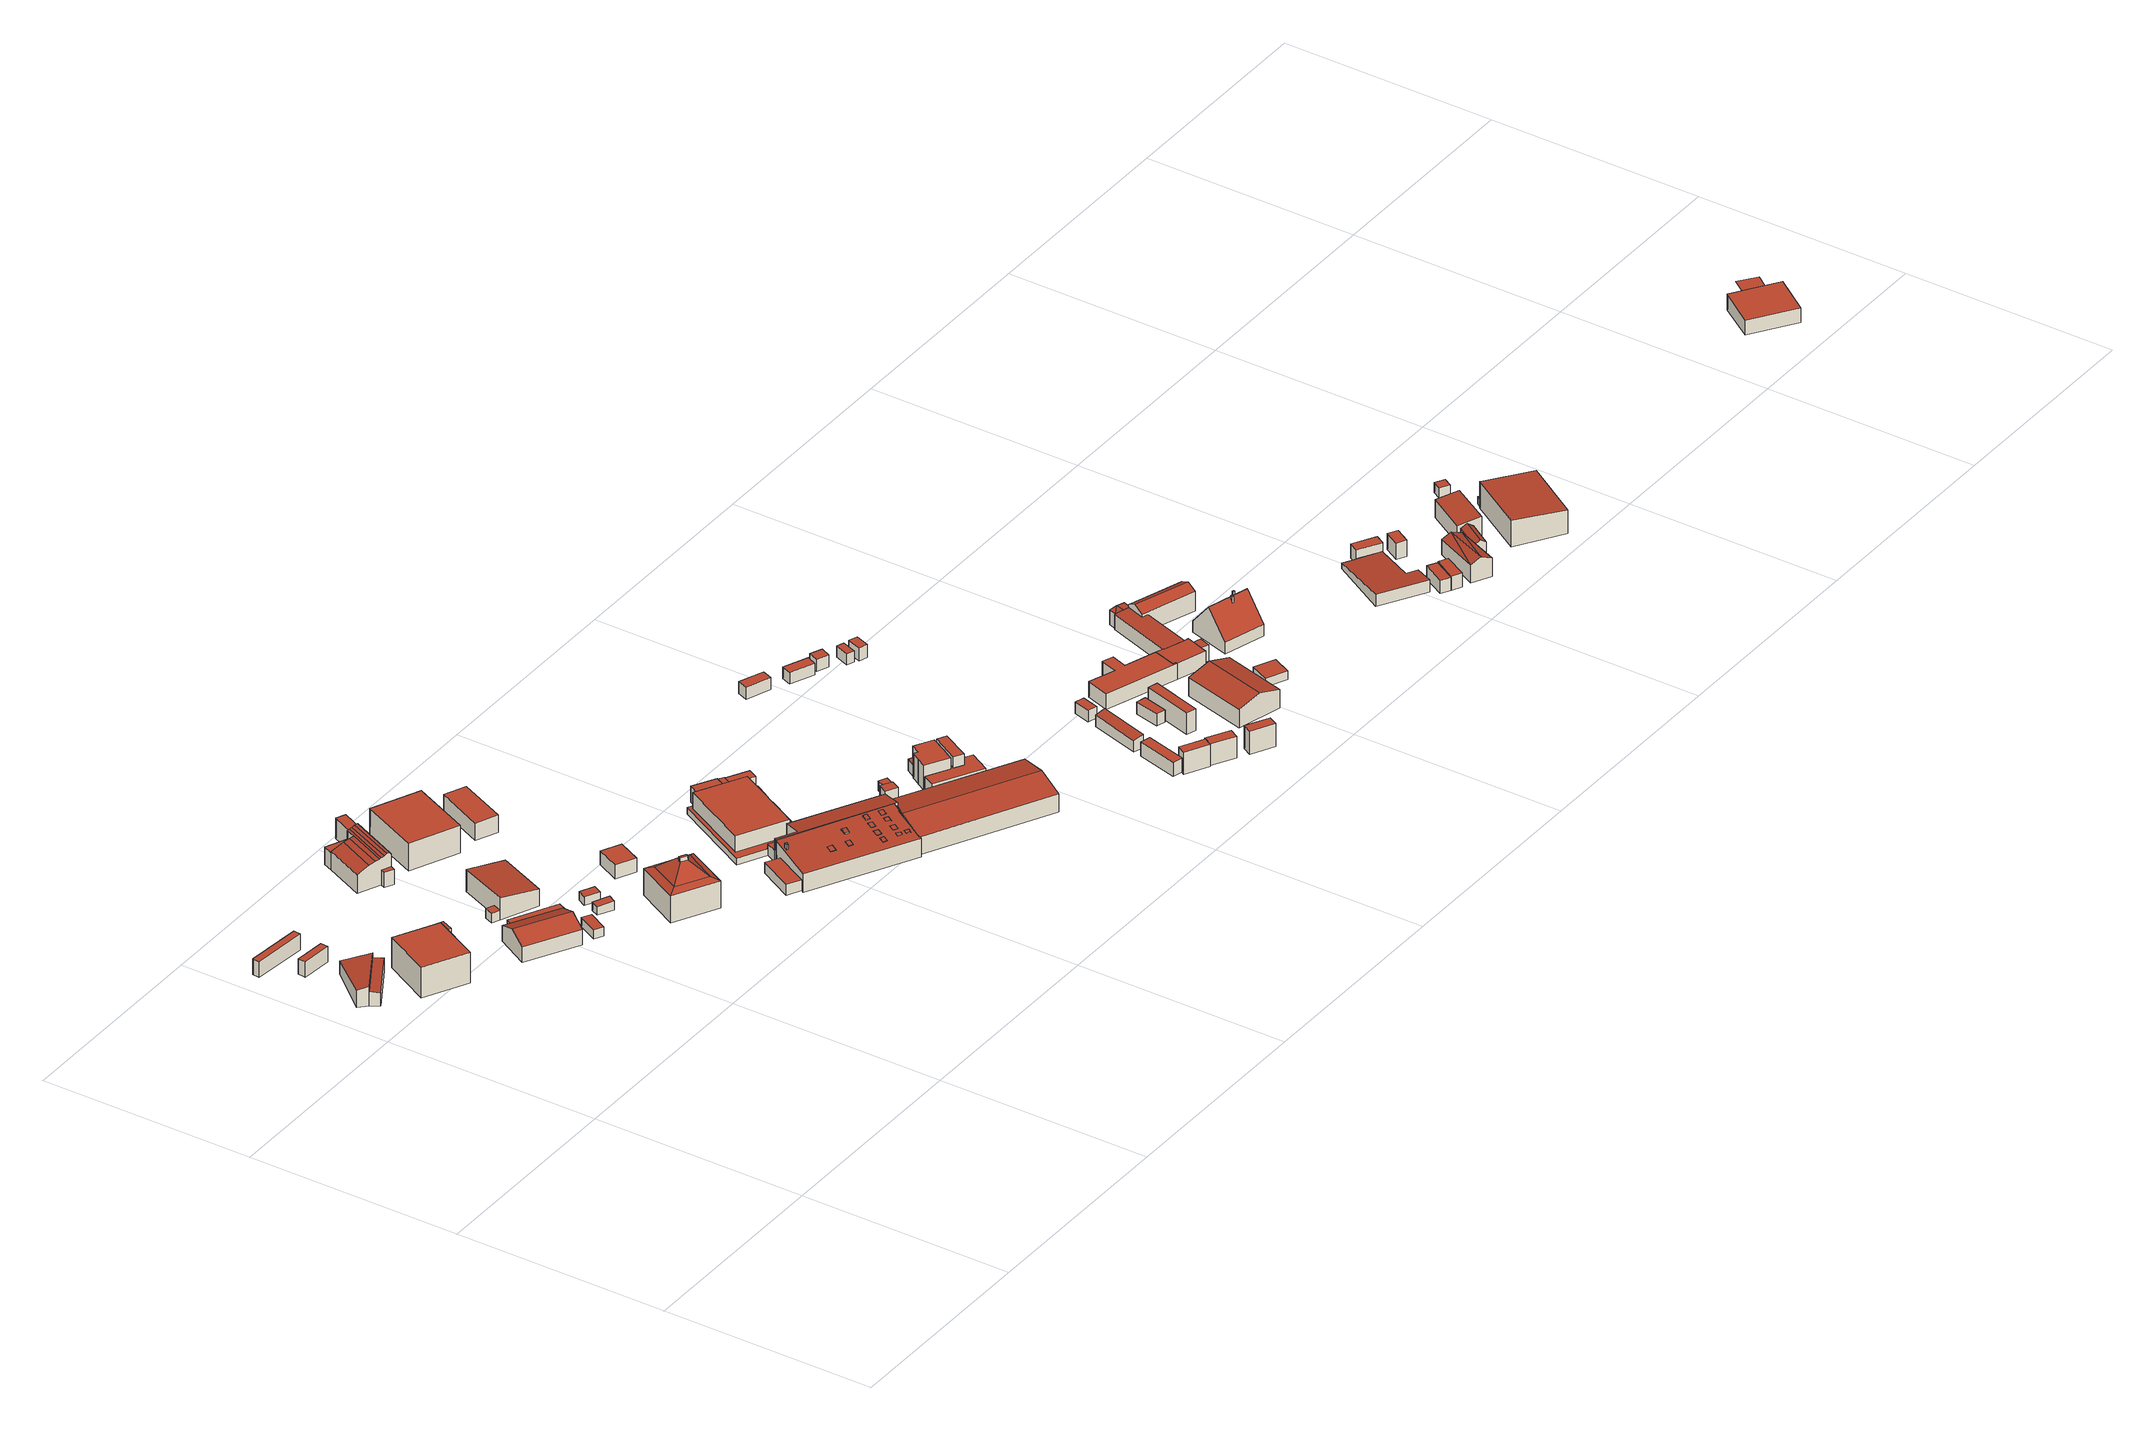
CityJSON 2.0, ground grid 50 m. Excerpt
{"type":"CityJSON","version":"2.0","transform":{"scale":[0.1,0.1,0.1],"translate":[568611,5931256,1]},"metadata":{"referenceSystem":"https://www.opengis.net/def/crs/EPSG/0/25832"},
"CityObjects":{
"building1":{"type":"Building","attributes":{"Grundfläche 2D":"85.051388","Grundhöhe NN":"5.787"},"geometry":[{"type":"Solid","lod":"3","boundaries":[[[[0,1,2,3]],[[4,5,6,7]],[[3,2,8,9]],[[0,3,9,10]],[[1,0,10,11]],[[6,1,11,12,7]],[[4,7,12,13]],[[5,2,1,6]],[[4,13,8,2,5]],[[13,12,11,10,9,8]]]],"semantics":{"surfaces":[{"type":"RoofSurface"},{"type":"WallSurface"},{"type":"GroundSurface"}],"values":[[0,0,1,1,1,1,1,1,1,2]]}}]},
"building2":{"type":"Building","attributes":{"Grundfläche 2D":"22.489189","Grundhöhe NN":"5.803"},"geometry":[{"type":"Solid","lod":"3","boundaries":[[[[14,15,16,17,18]],[[16,15,19,20]],[[21,18,17,16,20,22]],[[14,18,21,23]],[[15,14,23,19]],[[22,20,19,23,21]]]],"semantics":{"surfaces":[{"type":"RoofSurface"},{"type":"WallSurface"},{"type":"GroundSurface"}],"values":[[0,1,1,1,1,2]]}}]},
"building3":{"type":"Building","attributes":{"Grundfläche 2D":"12.579604","Grundhöhe NN":"5.936"},"geometry":[{"type":"Solid","lod":"3","boundaries":[[[[24,25,26,27,28]],[[29,26,25,24,30,31]],[[27,26,29,32]],[[28,27,32,33]],[[24,28,33,30]],[[29,31,30,33,32]]]],"semantics":{"surfaces":[{"type":"RoofSurface"},{"type":"WallSurface"},{"type":"GroundSurface"}],"values":[[0,1,1,1,1,2]]}}]},
"building4":{"type":"Building","attributes":{"Grundfläche 2D":"138.954330","Grundhöhe NN":"5.489"},"geometry":[{"type":"Solid","lod":"3","boundaries":[[[[34,35,36,37]],[[38,39,37,36]],[[39,40,34,37]],[[40,41,35,34]],[[41,38,36,35]],[[41,40,39,38]]]],"semantics":{"surfaces":[{"type":"RoofSurface"},{"type":"WallSurface"},{"type":"GroundSurface"}],"values":[[0,1,1,1,1,2]]}}]},
"building5":{"type":"Building","attributes":{"Grundfläche 2D":"6.902128","Grundhöhe NN":"5.743"},"geometry":[{"type":"Solid","lod":"3","boundaries":[[[[42,43,44,45]],[[46,47,45,44]],[[47,48,42,45]],[[48,49,43,42]],[[49,46,44,43]],[[49,48,47,46]]]],"semantics":{"surfaces":[{"type":"RoofSurface"},{"type":"WallSurface"},{"type":"GroundSurface"}],"values":[[0,1,1,1,1,2]]}}]},
"building6":{"type":"Building","attributes":{"Grundfläche 2D":"118.151505","Grundhöhe NN":"5.796"},"geometry":[{"type":"Solid","lod":"3","boundaries":[[[[50,51,52,53]],[[54,51,50,55]],[[53,52,56,57]],[[55,50,53,57,58]],[[54,55,58,59]],[[56,52,51,54,59]],[[58,57,56,59]]]],"semantics":{"surfaces":[{"type":"RoofSurface"},{"type":"WallSurface"},{"type":"GroundSurface"}],"values":[[0,0,1,1,1,1,2]]}}]},
"building7":{"type":"Building","attributes":{"Grundfläche 2D":"4.498743","Grundhöhe NN":"5.879"},"geometry":[{"type":"Solid","lod":"3","boundaries":[[[[60,61,62,63]],[[64,65,63,62]],[[65,66,60,63]],[[66,67,61,60]],[[67,64,62,61]],[[67,66,65,64]]]],"semantics":{"surfaces":[{"type":"RoofSurface"},{"type":"WallSurface"},{"type":"GroundSurface"}],"values":[[0,1,1,1,1,2]]}}]},
"building8":{"type":"Building","attributes":{"Grundfläche 2D":"28.843836","Grundhöhe NN":"5.900"},"geometry":[{"type":"Solid","lod":"3","boundaries":[[[[68,69,70,71]],[[72,73,71,70]],[[73,74,68,71]],[[74,75,69,68]],[[75,72,70,69]],[[75,74,73,72]]]],"semantics":{"surfaces":[{"type":"RoofSurface"},{"type":"WallSurface"},{"type":"GroundSurface"}],"values":[[0,1,1,1,1,2]]}}]},
"building9":{"type":"Building","attributes":{"Grundfläche 2D":"11.861487","Grundhöhe NN":"5.806"},"geometry":[{"type":"Solid","lod":"3","boundaries":[[[[76,77,78,79]],[[80,81,79,78]],[[81,82,76,79]],[[82,83,77,76]],[[83,80,78,77]],[[83,82,81,80]]]],"semantics":{"surfaces":[{"type":"RoofSurface"},{"type":"WallSurface"},{"type":"GroundSurface"}],"values":[[0,1,1,1,1,2]]}}]},
"building10":{"type":"Building","attributes":{"Grundfläche 2D":"115.754559","Grundhöhe NN":"5.947"},"geometry":[{"type":"Solid","lod":"3","boundaries":[[[[84,85,86,87,88]],[[85,84,89,90]],[[86,85,90,91]],[[87,86,91,92]],[[84,88,87,92,64,89]],[[92,91,90,89,64]]]],"semantics":{"surfaces":[{"type":"RoofSurface"},{"type":"WallSurface"},{"type":"GroundSurface"}],"values":[[0,1,1,1,1,2]]}}]},
"building11":{"type":"Building","attributes":{"Grundfläche 2D":"102.311796","Grundhöhe NN":"5.659"},"geometry":[{"type":"Solid","lod":"3","boundaries":[[[[93,94,95,96,97]],[[98,93,97,99]],[[100,98,99,101]],[[102,100,101,103]],[[104,105,106,107]],[[108,102,103,109,106,105]],[[110,104,107,111]],[[112,113,110,111,114,115]],[[116,117,118,119]],[[120,121,122,123,124]],[[103,101,99,97,96,125,126,118,109]],[[109,118,117,106]],[[114,111,107,106,117,116,115]],[[115,116,127,128,112]],[[122,94,93,98,100,102,108,105,104,110,113,112,128,129,124,123]],[[96,95,94,122,130,131,125]],[[119,118,126,132]],[[116,119,132,127]],[[120,124,129,133]],[[121,120,133,134]],[[122,121,134,130]],[[131,130,134,133,129,128,127,132,126,125]]]],"semantics":{"surfaces":[{"type":"RoofSurface"},{"type":"WallSurface"},{"type":"GroundSurface"}],"values":[[0,0,0,0,0,0,0,0,0,0,1,1,1,1,1,1,1,1,1,1,1,2]]}}]},
"building12":{"type":"Building","attributes":{"Grundfläche 2D":"8.253123","Grundhöhe NN":"5.861"},"geometry":[{"type":"Solid","lod":"3","boundaries":[[[[135,136,137,138]],[[139,140,138,137]],[[140,141,135,138]],[[141,142,136,135]],[[142,139,137,136]],[[142,141,140,139]]]],"semantics":{"surfaces":[{"type":"RoofSurface"},{"type":"WallSurface"},{"type":"GroundSurface"}],"values":[[0,1,1,1,1,2]]}}]},
"building13":{"type":"Building","attributes":{"Grundfläche 2D":"7.988581","Grundhöhe NN":"5.930"},"geometry":[{"type":"Solid","lod":"3","boundaries":[[[[143,144,145,146]],[[147,148,146,145]],[[148,149,143,146]],[[149,150,144,143]],[[150,147,145,144]],[[150,149,148,147]]]],"semantics":{"surfaces":[{"type":"RoofSurface"},{"type":"WallSurface"},{"type":"GroundSurface"}],"values":[[0,1,1,1,1,2]]}}]},
"building14":{"type":"Building","attributes":{"Grundfläche 2D":"130.169985","Grundhöhe NN":"5.053"},"children":["building14-1"],"geometry":[{"type":"Solid","lod":"3","boundaries":[[[[151,152,153,154]],[[155,151,154,156]],[[152,157,158,153]],[[157,155,156,158]],[[159,160,161,162,163,164]],[[160,159,165,154,153,166]],[[165,159,164,163,156,154]],[[160,166,153,158,162,161]],[[163,162,158,156]],[[167,168,152,151]],[[168,169,157,152]],[[169,170,155,157]],[[170,167,151,155]],[[170,169,168,167]]]],"semantics":{"surfaces":[{"type":"RoofSurface"},{"type":"WallSurface"},{"type":"GroundSurface"}],"values":[[0,0,0,0,0,0,0,0,0,1,1,1,1,2]]}}]},
"building14-1":{"type":"BuildingInstallation","parents":["building14"],"geometry":[{"type":"MultiSurface","lod":"3","boundaries":[[[171,172,173,174,175,176]],[[166,173,172,177,165]],[[178,174,166]],[[174,173,166]],[[175,174,178,179]],[[179,161,164,180,171,176,175]],[[172,171,180,177]]],"semantics":{"surfaces":[{"type":"RoofSurface"},{"type":"WallSurface"}],"values":[0,1,1,1,1,1,1]}}]},
"building15":{"type":"Building","attributes":{"Grundfläche 2D":"14.399467","Grundhöhe NN":"4.068"},"geometry":[{"type":"Solid","lod":"3","boundaries":[[[[181,182,183,184]],[[185,186,184,183]],[[186,187,181,184]],[[187,188,182,181]],[[188,185,183,182]],[[188,187,186,185]]]],"semantics":{"surfaces":[{"type":"RoofSurface"},{"type":"WallSurface"},{"type":"GroundSurface"}],"values":[[0,1,1,1,1,2]]}}]},
"building16":{"type":"Building","attributes":{"Grundfläche 2D":"198.275894","Grundhöhe NN":"5.654"},"geometry":[{"type":"Solid","lod":"3","boundaries":[[[[189,190,191,192]],[[193,194,195,196]],[[189,192,197,198]],[[190,189,198,199]],[[191,190,199,200]],[[193,196,201,202]],[[194,193,202,203]],[[191,200,204,195,194,203,197,192]],[[196,195,204,201]],[[202,201,204,200,199,198,197,203]]]],"semantics":{"surfaces":[{"type":"RoofSurface"},{"type":"WallSurface"},{"type":"GroundSurface"}],"values":[[0,0,1,1,1,1,1,1,1,2]]}}]},
"building17":{"type":"Building","attributes":{"Grundfläche 2D":"29.131054","Grundhöhe NN":"5.938"},"geometry":[{"type":"Solid","lod":"3","boundaries":[[[[205,206,207,208]],[[209,210,208,207]],[[210,211,205,208]],[[211,212,206,205]],[[212,209,207,206]],[[212,211,210,209]]]],"semantics":{"surfaces":[{"type":"RoofSurface"},{"type":"WallSurface"},{"type":"GroundSurface"}],"values":[[0,1,1,1,1,2]]}}]},
"building18":{"type":"Building","attributes":{"Grundfläche 2D":"66.874770","Grundhöhe NN":"5.875"},"geometry":[{"type":"Solid","lod":"3","boundaries":[[[[213,214,215,216]],[[217,218,216,215]],[[218,219,213,216]],[[219,220,214,213]],[[220,217,215,214]],[[220,219,218,217]]]],"semantics":{"surfaces":[{"type":"RoofSurface"},{"type":"WallSurface"},{"type":"GroundSurface"}],"values":[[0,1,1,1,1,2]]}}]},
"building19":{"type":"Building","attributes":{"Grundfläche 2D":"337.568790","Grundhöhe NN":"5.128"},"children":["building19-1","building19-2","building19-3","building19-4","building19-5","building19-6","building19-7","building19-8","building19-9","building19-10","building19-11","building19-12","building19-13"],"geometry":[{"type":"Solid","lod":"3","boundaries":[[[[221,222,223,224,225,226,227,228]],[[229,230,231,232]],[[223,222,233,234]],[[224,223,234,235]],[[225,224,235,236]],[[229,237,238,226,225,236,239,230]],[[227,226,238,240]],[[228,227,240,241]],[[221,228,241,242]],[[222,221,242,233]],[[231,230,239,243]],[[232,231,243,244]],[[229,232,244,237]],[[233,242,241,240,238,237,244,243,239,236,235,234]]]],"semantics":{"surfaces":[{"type":"RoofSurface"},{"type":"WallSurface"},{"type":"GroundSurface"}],"values":[[0,0,1,1,1,1,1,1,1,1,1,1,1,2]]}}]},
"building19-1":{"type":"BuildingInstallation","parents":["building19"],"geometry":[{"type":"MultiSurface","lod":"3","boundaries":[[[245,246,247,248]],[[249,250,248,247]],[[248,250,245]],[[247,246,249]]],"semantics":{"surfaces":[{"type":"RoofSurface"},{"type":"WallSurface"}],"values":[0,1,1,1]}}]},
"building19-2":{"type":"BuildingInstallation","parents":["building19"],"geometry":[{"type":"MultiSurface","lod":"3","boundaries":[[[251,252,253,254]],[[254,253,255,256]],[[251,254,256,257]],[[252,251,257,258]],[[253,252,258,255]]],"semantics":{"surfaces":[{"type":"RoofSurface"},{"type":"WallSurface"}],"values":[0,1,1,1,1]}}]},
"building19-3":{"type":"BuildingInstallation","parents":["building19"],"geometry":[{"type":"MultiSurface","lod":"3","boundaries":[[[259,260,261,262]],[[262,261,263,264]],[[259,262,264,265]],[[260,259,265,266]],[[261,260,266,263]]],"semantics":{"surfaces":[{"type":"RoofSurface"},{"type":"WallSurface"}],"values":[0,1,1,1,1]}}]},
"building19-4":{"type":"BuildingInstallation","parents":["building19"],"geometry":[{"type":"MultiSurface","lod":"3","boundaries":[[[267,268,269,270]],[[271,272,270,269]],[[267,270,272,273]],[[273,274,268,267]],[[269,268,274,271]]],"semantics":{"surfaces":[{"type":"RoofSurface"},{"type":"WallSurface"}],"values":[0,1,1,1,1]}}]},
"building19-5":{"type":"BuildingInstallation","parents":["building19"],"geometry":[{"type":"MultiSurface","lod":"3","boundaries":[[[275,276,277,278]],[[276,275,279,280]],[[278,277,281,282]],[[275,278,282,279]],[[277,276,280,281]]],"semantics":{"surfaces":[{"type":"RoofSurface"},{"type":"WallSurface"}],"values":[0,1,1,1,1]}}]},
"building19-6":{"type":"BuildingInstallation","parents":["building19"],"geometry":[{"type":"MultiSurface","lod":"3","boundaries":[[[283,284,285,286]],[[286,285,287,288]],[[286,288,283]],[[285,284,287]]],"semantics":{"surfaces":[{"type":"RoofSurface"},{"type":"WallSurface"}],"values":[0,1,1,1]}}]},
"building19-7":{"type":"BuildingInstallation","parents":["building19"],"geometry":[{"type":"MultiSurface","lod":"3","boundaries":[[[289,290,291,292]],[[292,291,293,294]],[[289,292,294,295]],[[290,289,295,296]],[[291,290,296,293]]],"semantics":{"surfaces":[{"type":"RoofSurface"},{"type":"WallSurface"}],"values":[0,1,1,1,1]}}]},
"building19-8":{"type":"BuildingInstallation","parents":["building19"],"geometry":[{"type":"MultiSurface","lod":"3","boundaries":[[[297,298,299,300]],[[300,299,301,302]],[[297,300,302,303]],[[298,297,303,304]],[[299,298,304,301]]],"semantics":{"surfaces":[{"type":"RoofSurface"},{"type":"WallSurface"}],"values":[0,1,1,1,1]}}]},
"building19-9":{"type":"BuildingInstallation","parents":["building19"],"geometry":[{"type":"MultiSurface","lod":"3","boundaries":[[[305,306,307,308]],[[308,307,309,310]],[[305,308,310,311]],[[306,305,311,312]],[[307,306,312,309]]],"semantics":{"surfaces":[{"type":"RoofSurface"},{"type":"WallSurface"}],"values":[0,1,1,1,1]}}]},
"building19-10":{"type":"BuildingInstallation","parents":["building19"],"geometry":[{"type":"MultiSurface","lod":"3","boundaries":[[[313,314,315,316]],[[316,315,317,318]],[[313,316,318,319]],[[314,313,319,320]],[[315,314,320,317]]],"semantics":{"surfaces":[{"type":"RoofSurface"},{"type":"WallSurface"}],"values":[0,1,1,1,1]}}]},
"building19-11":{"type":"BuildingInstallation","parents":["building19"],"geometry":[{"type":"MultiSurface","lod":"3","boundaries":[[[321,322,323,324]],[[324,323,325,326]],[[321,324,326,327]],[[322,321,327,328]],[[323,322,328,325]]],"semantics":{"surfaces":[{"type":"RoofSurface"},{"type":"WallSurface"}],"values":[0,1,1,1,1]}}]},
"building19-12":{"type":"BuildingInstallation","parents":["building19"],"geometry":[{"type":"MultiSurface","lod":"3","boundaries":[[[329,330,331,332]],[[332,331,333,334]],[[329,332,334,335]],[[330,329,335,336]],[[331,330,336,333]]],"semantics":{"surfaces":[{"type":"RoofSurface"},{"type":"WallSurface"}],"values":[0,1,1,1,1]}}]},
"building19-13":{"type":"BuildingInstallation","parents":["building19"],"geometry":[{"type":"MultiSurface","lod":"3","boundaries":[[[337,338,339,340]],[[340,339,341,342]],[[340,342,337]],[[339,338,341]]],"semantics":{"surfaces":[{"type":"RoofSurface"},{"type":"WallSurface"}],"values":[0,1,1,1]}}]},
"building20":{"type":"Building","attributes":{"Grundfläche 2D":"222.542438","Grundhöhe NN":"5.814"},"geometry":[{"type":"Solid","lod":"3","boundaries":[[[[343,344,345,346]],[[344,343,347,348]],[[345,344,348,349]],[[346,345,349,350]],[[343,346,350,347]],[[348,347,350,349]]]],"semantics":{"surfaces":[{"type":"RoofSurface"},{"type":"WallSurface"},{"type":"GroundSurface"}],"values":[[0,1,1,1,1,2]]}}]},
"building21":{"type":"Building","attributes":{"Grundfläche 2D":"237.324462","Grundhöhe NN":"5.204"},"geometry":[{"type":"Solid","lod":"3","boundaries":[[[[351,352,353,354,355,356,357,358,359,360,361,362,363,364,365,366,367,368]],[[369,224,370,371,225]],[[224,372,373,374,375,376,377,378,379,371,370]],[[380,381,382,383]],[[367,366,384,385]],[[368,367,385,386]],[[351,368,386,387]],[[352,351,387,388]],[[353,352,388,389]],[[354,353,389,390]],[[355,354,390,391]],[[356,355,391,392]],[[357,356,392,393]],[[358,357,393,394]],[[359,358,394,395]],[[359,395,396,360]],[[397,365,364,398]],[[366,365,397,384]],[[224,369,225,399,400]],[[372,224,400,401]],[[374,373,372,401,402]],[[364,363,376,375,374,402,398]],[[362,361,380,383,378,377,376,363]],[[378,383,382,379]],[[225,371,379,382,403,404,399]],[[380,361,360,381]],[[381,360,396,403,382]],[[384,397,398,402,401,400,399,404,403,396,395,394,393,392,391,390,389,388,387,386,385]]]],"semantics":{"surfaces":[{"type":"RoofSurface"},{"type":"WallSurface"},{"type":"GroundSurface"}],"values":[[0,0,0,0,1,1,1,1,1,1,1,1,1,1,1,1,1,1,1,1,1,1,1,1,1,1,1,2]]}}]},
"building22":{"type":"Building","attributes":{"Grundfläche 2D":"36.456030","Grundhöhe NN":"5.204"},"geometry":[{"type":"Solid","lod":"3","boundaries":[[[[405,406,407,408,409,410]],[[411,412,413,414]],[[415,406,416,417]],[[410,409,418,419]],[[406,405,410,419,420,416]],[[407,406,421,422]],[[408,407,422,423]],[[409,408,423,418]],[[414,413,424,425]],[[411,414,425,426]],[[412,411,426,427]],[[416,420,424,413,417]],[[417,413,412,415]],[[415,412,427,421,406]],[[420,419,418,423,422,421,427,426,425,424]]]],"semantics":{"surfaces":[{"type":"RoofSurface"},{"type":"WallSurface"},{"type":"GroundSurface"}],"values":[[0,0,0,1,1,1,1,1,1,1,1,1,1,1,2]]}}]},
"building23":{"type":"Building","attributes":{"Grundfläche 2D":"459.113819","Grundhöhe NN":"5.306"},"geometry":[{"type":"Solid","lod":"3","boundaries":[[[[428,429,221,228,430]],[[431,432,429,428,433]],[[223,432,434]],[[429,432,223]],[[429,223,222]],[[430,228,221,435,436]],[[433,428,430,436,437]],[[431,433,437,438]],[[432,431,438,439]],[[434,432,439,440]],[[223,434,440,441]],[[222,223,441,442]],[[435,221,429,222,442]],[[436,435,442,441,440,439,438,437]]]],"semantics":{"surfaces":[{"type":"RoofSurface"},{"type":"WallSurface"},{"type":"GroundSurface"}],"values":[[0,0,0,0,0,1,1,1,1,1,1,1,1,2]]}}]},
"building24":{"type":"Building","attributes":{"Grundfläche 2D":"6.984278","Grundhöhe NN":"5.682"},"geometry":[{"type":"Solid","lod":"3","boundaries":[[[[443,444,445,446]],[[444,443,447,448]],[[445,444,448,449]],[[450,446,445,449]],[[443,446,450,447]],[[449,448,447,450]]]],"semantics":{"surfaces":[{"type":"RoofSurface"},{"type":"WallSurface"},{"type":"GroundSurface"}],"values":[[0,1,1,1,1,2]]}}]},
"building25":{"type":"Building","attributes":{"Grundfläche 2D":"4.496016","Grundhöhe NN":"5.892"},"geometry":[{"type":"Solid","lod":"3","boundaries":[[[[451,452,453,454]],[[455,456,454,453]],[[456,457,451,454]],[[457,458,452,451]],[[458,455,453,452]],[[458,457,456,455]]]],"semantics":{"surfaces":[{"type":"RoofSurface"},{"type":"WallSurface"},{"type":"GroundSurface"}],"values":[[0,1,1,1,1,2]]}}]},
"building26":{"type":"Building","attributes":{"Grundfläche 2D":"47.115962","Grundhöhe NN":"5.834"},"geometry":[{"type":"Solid","lod":"3","boundaries":[[[[459,460,461,462,463,464,465,466,467,468,469]],[[470,471,461,460]],[[471,472,462,461]],[[472,473,463,462]],[[473,474,464,463]],[[474,475,465,464]],[[475,476,466,465]],[[476,477,467,466]],[[477,478,479,469,468,467]],[[479,480,459,469]],[[480,470,460,459]],[[473,472,471,470,480,479,478,477,476,475,474]]]],"semantics":{"surfaces":[{"type":"RoofSurface"},{"type":"WallSurface"},{"type":"GroundSurface"}],"values":[[0,1,1,1,1,1,1,1,1,1,1,2]]}}]},
"building27":{"type":"Building","attributes":{"Grundfläche 2D":"41.351348","Grundhöhe NN":"5.805"},"geometry":[{"type":"Solid","lod":"3","boundaries":[[[[481,482,483,484,485,486,487,488,489,490]],[[486,485,491,480]],[[487,486,480,479]],[[488,487,479,478]],[[489,488,478,492]],[[490,489,492,493]],[[481,490,493,494]],[[482,481,494,495]],[[483,482,495,496]],[[484,483,496,497]],[[485,484,497,491]],[[491,497,496,495,494,493,492,478,479,480]]]],"semantics":{"surfaces":[{"type":"RoofSurface"},{"type":"WallSurface"},{"type":"GroundSurface"}],"values":[[0,1,1,1,1,1,1,1,1,1,1,2]]}}]},
"building28":{"type":"Building","attributes":{"Grundfläche 2D":"2.608150","Grundhöhe NN":"6.130"},"geometry":[{"type":"Solid","lod":"3","boundaries":[[[[498,499,500,501]],[[502,503,501,500]],[[503,504,498,501]],[[504,505,499,498]],[[505,502,500,499]],[[505,504,503,502]]]],"semantics":{"surfaces":[{"type":"RoofSurface"},{"type":"WallSurface"},{"type":"GroundSurface"}],"values":[[0,1,1,1,1,2]]}}]},
"building29":{"type":"Building","attributes":{"Grundfläche 2D":"17.530243","Grundhöhe NN":"6.148"},"geometry":[{"type":"Solid","lod":"3","boundaries":[[[[506,507,508,509]],[[510,507,506,511]],[[508,507,510,512]],[[509,508,512,513]],[[506,509,513,511]],[[510,511,513,512]]]],"semantics":{"surfaces":[{"type":"RoofSurface"},{"type":"WallSurface"},{"type":"GroundSurface"}],"values":[[0,1,1,1,1,2]]}}]},
"building30":{"type":"Building","attributes":{"Grundfläche 2D":"23.624458","Grundhöhe NN":"5.952"},"geometry":[{"type":"Solid","lod":"3","boundaries":[[[[514,515,516,517]],[[515,514,518,519]],[[516,515,519,520]],[[517,516,520,521]],[[514,517,521,518]],[[519,518,521,520]]]],"semantics":{"surfaces":[{"type":"RoofSurface"},{"type":"WallSurface"},{"type":"GroundSurface"}],"values":[[0,1,1,1,1,2]]}}]},
"building31":{"type":"Building","attributes":{"Grundfläche 2D":"13.955261","Grundhöhe NN":"5.849"},"geometry":[{"type":"Solid","lod":"3","boundaries":[[[[522,523,524,525]],[[523,522,526,527]],[[524,523,527,528]],[[525,524,528,529]],[[522,525,529,526]],[[527,526,529,528]]]],"semantics":{"surfaces":[{"type":"RoofSurface"},{"type":"WallSurface"},{"type":"GroundSurface"}],"values":[[0,1,1,1,1,2]]}}]},
"building32":{"type":"Building","attributes":{"Grundfläche 2D":"15.244302","Grundhöhe NN":"5.869"},"geometry":[{"type":"Solid","lod":"3","boundaries":[[[[530,531,532,533]],[[534,535,533,532]],[[535,536,530,533]],[[536,537,531,530]],[[537,534,532,531]],[[537,536,535,534]]]],"semantics":{"surfaces":[{"type":"RoofSurface"},{"type":"WallSurface"},{"type":"GroundSurface"}],"values":[[0,1,1,1,1,2]]}}]},
"building33":{"type":"Building","attributes":{"Grundfläche 2D":"14.606435","Grundhöhe NN":"5.951"},"geometry":[{"type":"Solid","lod":"3","boundaries":[[[[538,539,540,541,542]],[[543,544,540,539]],[[544,545,541,540]],[[545,546,547,538,542,541]],[[547,543,539,538]],[[545,544,543,547,546]]]],"semantics":{"surfaces":[{"type":"RoofSurface"},{"type":"WallSurface"},{"type":"GroundSurface"}],"values":[[0,1,1,1,1,2]]}}]},
"building34":{"type":"Building","attributes":{"Grundfläche 2D":"28.657976","Grundhöhe NN":"6.086"},"geometry":[{"type":"Solid","lod":"3","boundaries":[[[[548,549,550,551]],[[552,553,551,550]],[[553,554,548,551]],[[554,555,549,548]],[[555,552,550,549]],[[555,554,553,552]]]],"semantics":{"surfaces":[{"type":"RoofSurface"},{"type":"WallSurface"},{"type":"GroundSurface"}],"values":[[0,1,1,1,1,2]]}}]},
"building35":{"type":"Building","attributes":{"Grundfläche 2D":"14.583537","Grundhöhe NN":"5.844"},"geometry":[{"type":"Solid","lod":"3","boundaries":[[[[556,557,558,559]],[[560,561,559,558]],[[561,562,556,559]],[[562,563,557,556]],[[563,560,558,557]],[[563,562,561,560]]]],"semantics":{"surfaces":[{"type":"RoofSurface"},{"type":"WallSurface"},{"type":"GroundSurface"}],"values":[[0,1,1,1,1,2]]}}]},
"building36":{"type":"Building","attributes":{"Grundfläche 2D":"14.325490","Grundhöhe NN":"6.012"},"geometry":[{"type":"Solid","lod":"3","boundaries":[[[[564,565,566,567]],[[568,569,567,566]],[[569,570,564,567]],[[570,571,565,564]],[[571,568,566,565]],[[571,570,569,568]]]],"semantics":{"surfaces":[{"type":"RoofSurface"},{"type":"WallSurface"},{"type":"GroundSurface"}],"values":[[0,1,1,1,1,2]]}}]},
"building37":{"type":"Building","attributes":{"Grundfläche 2D":"9.185812","Grundhöhe NN":"5.685"},"geometry":[{"type":"Solid","lod":"3","boundaries":[[[[572,573,574,575]],[[576,577,575,574]],[[577,578,572,575]],[[578,579,573,572]],[[579,576,574,573]],[[579,578,577,576]]]],"semantics":{"surfaces":[{"type":"RoofSurface"},{"type":"WallSurface"},{"type":"GroundSurface"}],"values":[[0,1,1,1,1,2]]}}]},
"building38":{"type":"Building","attributes":{"Grundfläche 2D":"7.377019","Grundhöhe NN":"5.836"},"geometry":[{"type":"Solid","lod":"3","boundaries":[[[[580,581,582,583]],[[584,585,583,582]],[[585,586,580,583]],[[586,587,581,580]],[[587,584,582,581]],[[587,586,585,584]]]],"semantics":{"surfaces":[{"type":"RoofSurface"},{"type":"WallSurface"},{"type":"GroundSurface"}],"values":[[0,1,1,1,1,2]]}}]},
"building39":{"type":"Building","attributes":{"Grundfläche 2D":"13.773133","Grundhöhe NN":"5.884"},"geometry":[{"type":"Solid","lod":"3","boundaries":[[[[588,589,590,591]],[[592,593,591,590]],[[593,594,588,591]],[[594,595,589,588]],[[595,592,590,589]],[[595,594,593,592]]]],"semantics":{"surfaces":[{"type":"RoofSurface"},{"type":"WallSurface"},{"type":"GroundSurface"}],"values":[[0,1,1,1,1,2]]}}]},
"building40":{"type":"Building","attributes":{"Grundfläche 2D":"29.145880","Grundhöhe NN":"5.972"},"geometry":[{"type":"Solid","lod":"3","boundaries":[[[[596,597,598,599]],[[600,601,599,598]],[[601,602,596,599]],[[602,603,597,596]],[[603,600,598,597]],[[603,602,601,600]]]],"semantics":{"surfaces":[{"type":"RoofSurface"},{"type":"WallSurface"},{"type":"GroundSurface"}],"values":[[0,1,1,1,1,2]]}}]},
"building41":{"type":"Building","attributes":{"Grundfläche 2D":"6.724289","Grundhöhe NN":"5.849"},"geometry":[{"type":"Solid","lod":"3","boundaries":[[[[604,605,606,607]],[[608,609,607,606]],[[609,610,604,607]],[[610,611,605,604]],[[611,608,606,605]],[[611,610,609,608]]]],"semantics":{"surfaces":[{"type":"RoofSurface"},{"type":"WallSurface"},{"type":"GroundSurface"}],"values":[[0,1,1,1,1,2]]}}]},
"building42":{"type":"Building","attributes":{"Grundfläche 2D":"7.227539","Grundhöhe NN":"5.856"},"geometry":[{"type":"Solid","lod":"3","boundaries":[[[[612,613,614,615]],[[616,617,615,614]],[[617,618,612,615]],[[618,619,613,612]],[[619,616,614,613]],[[619,618,617,616]]]],"semantics":{"surfaces":[{"type":"RoofSurface"},{"type":"WallSurface"},{"type":"GroundSurface"}],"values":[[0,1,1,1,1,2]]}}]},
"building43":{"type":"Building","attributes":{"Grundfläche 2D":"166.215531","Grundhöhe NN":"5.676"},"geometry":[{"type":"Solid","lod":"3","boundaries":[[[[620,621,622,623]],[[624,621,620,625]],[[623,622,626,627]],[[625,620,623,627,628]],[[624,625,628,629]],[[626,622,621,624,629]],[[627,626,629,628]]]],"semantics":{"surfaces":[{"type":"RoofSurface"},{"type":"WallSurface"},{"type":"GroundSurface"}],"values":[[0,0,1,1,1,1,2]]}}]},
"building44":{"type":"Building","attributes":{"Grundfläche 2D":"109.204148","Grundhöhe NN":"4.551"},"geometry":[{"type":"Solid","lod":"3","boundaries":[[[[630,631,632,633,634,635,636,637,638,639,640]],[[636,635,641,642]],[[637,636,642,643]],[[638,637,643,644]],[[639,638,644,645]],[[646,630,640,639,645,647]],[[631,630,646,648]],[[632,631,648,649]],[[633,632,649,650]],[[634,633,650,651]],[[635,634,651,641]],[[651,650,649,648,646,647,645,644,643,642,641]]]],"semantics":{"surfaces":[{"type":"RoofSurface"},{"type":"WallSurface"},{"type":"GroundSurface"}],"values":[[0,1,1,1,1,1,1,1,1,1,1,2]]}}]},
"building45":{"type":"Building","attributes":{"Grundfläche 2D":"25.208675","Grundhöhe NN":"5.869"},"geometry":[{"type":"Solid","lod":"3","boundaries":[[[[652,653,654,655]],[[656,657,655,654]],[[657,658,652,655]],[[658,659,653,652]],[[659,656,654,653]],[[659,658,657,656]]]],"semantics":{"surfaces":[{"type":"RoofSurface"},{"type":"WallSurface"},{"type":"GroundSurface"}],"values":[[0,1,1,1,1,2]]}}]},
"building46":{"type":"Building","attributes":{"Grundfläche 2D":"201.536633","Grundhöhe NN":"4.540"},"geometry":[{"type":"Solid","lod":"3","boundaries":[[[[660,661,662,663]],[[664,665,666,667,668,669,670]],[[665,671,672,666]],[[673,674,675,676,677,678,679,680,681,682,683]],[[684,682,685,686,636,687,635,634,633,688,689,690]],[[691,692,693,694]],[[695,696,677,697]],[[695,698,696]],[[699,700,701,702,695,697,676]],[[663,662,703,704]],[[660,663,704,705]],[[661,660,705,706]],[[674,671,665,664,670,700,699,675]],[[707,672,671,674,673,708]],[[667,666,672,707,709]],[[661,706,710,701,700,670,669,668,667,709,703,662]],[[699,676,675]],[[679,678,677,696,711,712]],[[680,679,712,713]],[[684,683,682]],[[683,684,714,708,673]],[[685,681,680,686]],[[686,680,713,715,636]],[[635,687,636,715,716]],[[634,635,716,717]],[[633,634,717,718]],[[688,633,718,719]],[[692,720,721,690,689,688,719,722,693]],[[681,685,682]],[[714,684,690,721]],[[694,693,722,723]],[[691,694,723,724]],[[692,691,724,720]],[[676,697,677]],[[702,701,710,725]],[[698,695,702,725,726]],[[696,698,726,711]],[[706,705,704,703,709,707,708,714,721,720,724,723,722,719,718,717,716,715,713,712,711,726,725,710]]]],"semantics":{"surfaces":[{"type":"RoofSurface"},{"type":"WallSurface"},{"type":"GroundSurface"}],"values":[[0,0,0,0,0,0,0,0,0,1,1,1,1,1,1,1,1,1,1,1,1,1,1,1,1,1,1,1,1,1,1,1,1,1,1,1,1,2]]}}]},
"building47":{"type":"Building","attributes":{"Grundfläche 2D":"103.509263","Grundhöhe NN":"4.875"},"children":["building47-1","building47-2","building47-3"],"geometry":[{"type":"Solid","lod":"3","boundaries":[[[[727,728,729,730]],[[727,730,731,732]],[[729,728,733,734]],[[731,730,729,734,735]],[[732,731,735,736]],[[733,728,727,732,736]],[[734,733,736,735]]]],"semantics":{"surfaces":[{"type":"RoofSurface"},{"type":"WallSurface"},{"type":"GroundSurface"}],"values":[[0,0,1,1,1,1,2]]}}]},
"building47-1":{"type":"BuildingInstallation","parents":["building47"],"geometry":[{"type":"MultiSurface","lod":"3","boundaries":[[[737,738,739,740]],[[741,742,740,739]],[[742,743,737,740]],[[738,737,743,744]],[[739,738,744,741]]],"semantics":{"surfaces":[{"type":"RoofSurface"},{"type":"WallSurface"}],"values":[0,1,1,1,1]}}]},
"building47-2":{"type":"BuildingInstallation","parents":["building47"],"geometry":[{"type":"MultiSurface","lod":"3","boundaries":[[[745,746,747,748]],[[746,749,747]],[[748,750,745]],[[746,745,750,749]]],"semantics":{"surfaces":[{"type":"RoofSurface"},{"type":"WallSurface"}],"values":[0,1,1,1]}}]},
"building47-3":{"type":"BuildingInstallation","parents":["building47"],"geometry":[{"type":"MultiSurface","lod":"3","boundaries":[[[751,752,753,754]],[[754,753,755,756]],[[751,754,756,757]],[[757,758,752,751]],[[758,755,753,752]]],"semantics":{"surfaces":[{"type":"RoofSurface"},{"type":"WallSurface"}],"values":[0,1,1,1,1]}}]},
"building48":{"type":"Building","attributes":{"Grundfläche 2D":"172.398510","Grundhöhe NN":"5.881"},"geometry":[{"type":"Solid","lod":"3","boundaries":[[[[759,760,761,762,763]],[[764,765,766]],[[767,768,769,770,765,764,771]],[[772,761,760,759,766,765,773]],[[762,761,772,774]],[[763,762,774,775]],[[763,775,776,766,759]],[[764,766,776,777]],[[771,764,777,778]],[[767,771,778,779]],[[768,767,779,780]],[[769,768,780,781]],[[770,769,781,782]],[[765,770,782,773]],[[776,775,774,772,773,782,781,780,779,778,777]]]],"semantics":{"surfaces":[{"type":"RoofSurface"},{"type":"WallSurface"},{"type":"GroundSurface"}],"values":[[0,0,0,1,1,1,1,1,1,1,1,1,1,1,2]]}}]},
"building49":{"type":"Building","attributes":{"Grundfläche 2D":"14.229705","Grundhöhe NN":"5.950"},"geometry":[{"type":"Solid","lod":"3","boundaries":[[[[783,784,785,786]],[[787,788,786,785]],[[788,789,783,786]],[[789,790,784,783]],[[790,787,785,784]],[[790,789,788,787]]]],"semantics":{"surfaces":[{"type":"RoofSurface"},{"type":"WallSurface"},{"type":"GroundSurface"}],"values":[[0,1,1,1,1,2]]}}]},
"building50":{"type":"Building","attributes":{"Grundfläche 2D":"14.580677","Grundhöhe NN":"6.001"},"geometry":[{"type":"Solid","lod":"3","boundaries":[[[[791,792,793,794]],[[795,796,794,793]],[[796,797,791,794]],[[797,798,792,791]],[[798,795,793,792]],[[798,797,796,795]]]],"semantics":{"surfaces":[{"type":"RoofSurface"},{"type":"WallSurface"},{"type":"GroundSurface"}],"values":[[0,1,1,1,1,2]]}}]},
"building51":{"type":"Building","attributes":{"Grundfläche 2D":"57.678638","Grundhöhe NN":"5.886"},"geometry":[{"type":"Solid","lod":"3","boundaries":[[[[799,800,801]],[[802,800,799]],[[803,801,804]],[[799,801,803]],[[804,801,800,805,806]],[[803,804,806,807]],[[802,799,803,807,808]],[[800,802,808,805]],[[806,805,808,807]]]],"semantics":{"surfaces":[{"type":"RoofSurface"},{"type":"WallSurface"},{"type":"GroundSurface"}],"values":[[0,0,0,0,1,1,1,1,2]]}}]},
"building52":{"type":"Building","attributes":{"Grundfläche 2D":"9.451683","Grundhöhe NN":"5.515"},"geometry":[{"type":"Solid","lod":"3","boundaries":[[[[809,810,811,812]],[[813,814,812,811]],[[814,815,809,812]],[[815,816,810,809]],[[816,813,811,810]],[[816,815,814,813]]]],"semantics":{"surfaces":[{"type":"RoofSurface"},{"type":"WallSurface"},{"type":"GroundSurface"}],"values":[[0,1,1,1,1,2]]}}]},
"building53":{"type":"Building","attributes":{"Grundfläche 2D":"17.851612","Grundhöhe NN":"5.866"},"geometry":[{"type":"Solid","lod":"3","boundaries":[[[[817,818,819,820]],[[821,817,820,822]],[[822,820,819,823,824]],[[821,822,824,825]],[[818,817,821,825,826]],[[819,818,826,823]],[[824,823,826,825]]]],"semantics":{"surfaces":[{"type":"RoofSurface"},{"type":"WallSurface"},{"type":"GroundSurface"}],"values":[[0,0,1,1,1,1,2]]}}]},
"building54":{"type":"Building","attributes":{"Grundfläche 2D":"56.348344","Grundhöhe NN":"5.316"},"geometry":[{"type":"Solid","lod":"3","boundaries":[[[[827,828,829,830]],[[831,832,830,829]],[[832,833,827,830]],[[833,834,828,827]],[[834,831,829,828]],[[834,833,832,831]]]],"semantics":{"surfaces":[{"type":"RoofSurface"},{"type":"WallSurface"},{"type":"GroundSurface"}],"values":[[0,1,1,1,1,2]]}}]},
"building55":{"type":"Building","attributes":{"Grundfläche 2D":"199.975322","Grundhöhe NN":"6.812"},"geometry":[{"type":"Solid","lod":"3","boundaries":[[[[835,836,837,838,839]],[[840,841,842,843]],[[837,836,844,845]],[[838,837,845,846]],[[842,847,848,835,839,838,846,849,843]],[[836,835,848,844]],[[840,843,849,850]],[[841,840,850,851]],[[842,841,851,847]],[[851,850,849,846,845,844,848,847]]]],"semantics":{"surfaces":[{"type":"RoofSurface"},{"type":"WallSurface"},{"type":"GroundSurface"}],"values":[[0,0,1,1,1,1,1,1,1,2]]}}]},
"building56":{"type":"Building","attributes":{"Grundfläche 2D":"5.310857","Grundhöhe NN":"6.999"},"geometry":[{"type":"Solid","lod":"3","boundaries":[[[[852,853,854,855]],[[856,857,855,854]],[[857,858,852,855]],[[858,859,853,852]],[[859,856,854,853]],[[859,858,857,856]]]],"semantics":{"surfaces":[{"type":"RoofSurface"},{"type":"WallSurface"},{"type":"GroundSurface"}],"values":[[0,1,1,1,1,2]]}}]},
"building57":{"type":"Building","attributes":{"Grundfläche 2D":"5.454494","Grundhöhe NN":"6.812"},"geometry":[{"type":"Solid","lod":"3","boundaries":[[[[860,861,862,863]],[[861,860,864,865]],[[864,860,863,866,867]],[[865,864,867,868]],[[862,861,865,868,869]],[[863,862,869,866]],[[867,866,869,868]]]],"semantics":{"surfaces":[{"type":"RoofSurface"},{"type":"WallSurface"},{"type":"GroundSurface"}],"values":[[0,0,1,1,1,1,2]]}}]},
"building58":{"type":"Building","attributes":{"Grundfläche 2D":"115.881127","Grundhöhe NN":"1.999"},"geometry":[{"type":"Solid","lod":"3","boundaries":[[[[870,871,872,873]],[[874,875,873,872]],[[875,876,870,873]],[[876,877,871,870]],[[877,874,872,871]],[[877,876,875,874]]]],"semantics":{"surfaces":[{"type":"RoofSurface"},{"type":"WallSurface"},{"type":"GroundSurface"}],"values":[[0,1,1,1,1,2]]}}]},
"building59":{"type":"Building","attributes":{"Grundfläche 2D":"36.113599","Grundhöhe NN":"1.768"},"geometry":[{"type":"MultiSurface","lod":"3","boundaries":[[[878,879,880,881]]],"semantics":{"surfaces":[{"type":"RoofSurface"}],"values":[0]}}]}
},
"vertices":[
[160,1115,80],[145,1133,83],[40,1071,83],[52,1051,80],[21,1088,89],[40,1071,94],[145,1133,94],[102,1184,80],[40,1071,48],[52,1051,48],[160,1115,48],[145,1133,48],[102,1184,48],[21,1088,48],
[2,1311,86],[131,1298,86],[133,1315,86],[5,1328,86],[4,1328,86],[131,1298,48],[133,1315,48],[4,1328,48],[5,1328,48],[2,1311,48],
[55,1252,86],[54,1236,86],[53,1234,86],[124,1227,86],[126,1245,86],[53,1234,49],[55,1252,49],[54,1236,49],[124,1227,49],[126,1245,49],
[282,1060,118],[183,1112,118],[125,1002,119],[225,950,119],[125,1002,45],[225,950,45],[282,1060,45],[183,1112,45],
[339,1091,78],[319,1100,78],[306,1072,78],[326,1063,78],[306,1072,47],[326,1063,47],[339,1091,47],[319,1100,47],
[481,874,103],[361,940,103],[340,902,86],[460,836,86],[382,978,86],[502,912,86],[340,902,48],[460,836,48],[502,912,48],[382,978,48],
[432,1051,72],[424,1031,72],[443,1023,72],[451,1043,72],[443,1023,49],[451,1043,49],[432,1051,49],[424,1031,49],
[524,933,76],[417,989,76],[406,968,76],[513,912,76],[406,968,49],[513,912,49],[524,933,49],[417,989,49],
[535,864,70],[515,875,70],[491,829,70],[511,818,70],[491,829,48],[511,818,48],[535,864,48],[515,875,48],
[442,1022,103],[528,986,90],[577,1100,90],[490,1136,103],[443,1023,103],[442,1022,49],[528,986,49],[577,1100,49],[490,1136,49],
[436,1285,118],[439,1284,113],[489,1395,113],[490,1396,113],[487,1397,118],[431,1288,117],[481,1400,117],[425,1290,114],[475,1402,114],[419,1293,112],[470,1405,112],[406,1299,108],[415,1295,110],[455,1385,110],[446,1389,108],[418,1294,112],[465,1407,110],[392,1305,104],[433,1395,104],[365,1317,92],[382,1310,99],[423,1400,99],[406,1407,92],[406,1407,89],[455,1385,89],[465,1407,89],[416,1429,89],[413,1283,83],[434,1273,83],[439,1284,83],[419,1293,83],[418,1294,83],[490,1396,47],[465,1407,47],[406,1407,47],[365,1317,47],[418,1294,47],[439,1284,47],[489,1395,47],[416,1429,47],[413,1283,47],[434,1273,47],
[565,870,69],[600,852,70],[610,870,70],[574,888,69],[610,870,49],[574,888,49],[565,870,49],[600,852,49],
[612,894,70],[622,914,70],[591,931,69],[580,912,69],[591,931,49],[580,912,49],[612,894,49],[622,914,49],
[633,738,106],[734,685,106],[727,705,114],[654,744,114],[687,839,106],[693,818,114],[787,786,106],[767,779,114],[700,758,145],[713,752,145],[715,756,145],[720,765,145],[707,772,145],[703,763,145],[699,758,144],[713,750,144],[633,738,41],[734,685,41],[787,786,41],[687,839,41],
[701,764,154],[699,759,154],[713,750,154],[714,750,154],[716,755,154],[715,756,154],[699,759,144],[714,750,144],[716,755,144],[701,764,144],
[548,1466,80],[527,1476,80],[501,1422,80],[523,1412,80],[501,1422,31],[523,1412,31],[548,1466,31],[527,1476,31],
[656,1388,85],[583,1421,85],[574,1400,85],[647,1367,85],[601,1225,114],[662,1360,114],[551,1410,114],[490,1275,114],[647,1367,47],[656,1388,47],[583,1421,47],[574,1400,47],[490,1275,47],[601,1225,47],[662,1360,47],[551,1410,47],
[765,944,82],[720,966,82],[694,913,82],[739,891,82],[694,913,49],[739,891,49],[765,944,49],[720,966,49],
[754,1312,91],[704,1334,91],[653,1223,91],[703,1201,91],[653,1223,49],[703,1201,49],[754,1312,49],[704,1334,49],
[1112,457,86],[1153,535,98],[1155,534,98],[1166,554,101],[926,678,100],[873,578,85],[1111,452,85],[1114,456,86],[876,584,67],[919,664,67],[888,681,67],[845,600,67],[1153,535,41],[1155,534,41],[1166,554,41],[926,678,41],[876,584,41],[873,578,41],[919,664,41],[1111,452,41],[1114,456,41],[1112,457,41],[888,681,41],[845,600,41],
[1109,533,95],[1118,528,95],[1124,540,98],[1115,545,98],[1124,540,96],[1115,545,96],
[964,572,91],[974,566,91],[981,580,94],[971,585,94],[981,580,92],[971,585,92],[964,572,90],[974,566,90],
[1088,570,100],[1097,565,100],[1103,578,102],[1094,582,102],[1103,578,100],[1094,582,100],[1088,570,98],[1097,565,98],
[1000,553,91],[1010,548,91],[1016,561,94],[1007,566,94],[1016,561,92],[1007,566,92],[1000,553,90],[1010,548,90],
[1063,526,92],[1073,522,92],[1079,534,94],[1069,539,94],[1063,526,91],[1073,522,91],[1079,534,93],[1069,539,93],
[1103,479,88],[1112,475,88],[1118,487,91],[1109,491,91],[1118,487,90],[1109,491,90],
[1076,549,96],[1085,544,96],[1091,556,98],[1082,561,98],[1091,556,96],[1082,561,96],[1076,549,94],[1085,544,94],
[913,645,108],[917,643,108],[921,650,108],[917,652,108],[921,650,97],[917,652,97],[913,645,96],[917,643,96],
[1026,580,98],[1035,575,98],[1042,587,100],[1032,592,100],[1042,587,97],[1032,592,97],[1026,580,95],[1035,575,95],
[1120,553,99],[1130,549,99],[1136,561,101],[1127,566,101],[1136,561,100],[1127,566,100],[1120,553,98],[1130,549,98],
[1053,505,89],[1062,501,89],[1068,513,91],[1059,517,91],[1068,513,90],[1059,517,90],[1053,505,88],[1062,501,88],
[1097,510,92],[1107,505,92],[1113,517,94],[1103,522,94],[1113,517,93],[1103,522,93],[1097,510,91],[1107,505,91],
[1085,488,88],[1095,483,88],[1101,495,91],[1092,500,91],[1101,495,90],[1092,500,90],
[898,759,96],[1008,701,96],[1091,858,96],[981,917,96],[898,759,48],[1008,701,48],[1091,858,48],[981,917,48],
[981,917,58],[1091,858,58],[1080,836,58],[1104,823,58],[1120,853,58],[978,928,58],[880,743,58],[942,710,58],[943,712,58],[944,711,58],[991,686,58],[998,700,58],[999,702,58],[1030,685,58],[1089,796,58],[1065,809,58],[1008,701,58],[898,759,58],[931,675,100],[974,655,101],[927,680,101],[1173,550,101],[1190,581,94],[1198,596,91],[1006,698,91],[999,702,91],[998,700,91],[978,661,99],[931,686,99],[991,686,69],[944,711,69],[931,686,70],[978,661,70],[1065,809,42],[1008,701,42],[898,759,42],[981,917,42],[1091,858,42],[1080,836,42],[1104,823,42],[1120,853,42],[978,928,42],[880,743,42],[942,710,42],[943,712,42],[944,711,42],[1089,796,42],[1030,685,42],[926,678,42],[1166,554,42],[1173,550,42],[1198,596,42],[931,686,42],[927,680,42],
[1058,894,81],[1069,915,80],[1070,917,80],[1018,946,80],[1003,919,81],[1056,890,81],[1133,880,78],[1082,908,78],[1071,887,78],[1122,859,78],[1082,908,80],[1058,894,80],[1071,887,80],[1003,919,42],[1056,890,42],[1058,894,42],[1069,915,42],[1070,917,42],[1018,946,42],[1071,887,42],[1122,859,42],[1133,880,42],[1082,908,42],
[1430,373,101],[1146,521,101],[1396,309,87],[1190,581,87],[1173,550,94],[1463,436,87],[1166,554,94],[1112,457,43],[1396,309,43],[1463,436,43],[1190,581,43],[1173,550,43],[1166,554,43],[1155,534,43],[1153,535,43],
[1223,613,77],[1249,599,77],[1260,620,77],[1235,634,77],[1223,613,47],[1249,599,47],[1260,620,47],[1235,634,47],
[1252,649,73],[1242,630,73],[1260,620,73],[1270,640,73],[1260,620,49],[1270,640,49],[1252,649,49],[1242,630,49],
[1359,546,80],[1308,574,80],[1294,547,80],[1400,488,80],[1427,537,80],[1398,553,80],[1386,531,80],[1365,543,80],[1377,564,80],[1372,567,80],[1371,567,80],[1308,574,48],[1294,547,48],[1400,488,48],[1427,537,48],[1398,553,48],[1386,531,48],[1365,543,48],[1377,564,48],[1372,567,48],[1371,567,48],[1359,546,48],
[1341,612,107],[1331,617,107],[1319,596,107],[1318,597,107],[1306,575,107],[1359,546,107],[1371,567,107],[1372,567,107],[1395,610,107],[1352,633,107],[1306,575,48],[1395,610,48],[1352,633,48],[1341,612,48],[1331,617,48],[1319,596,48],[1318,597,48],
[1331,617,79],[1341,612,79],[1352,633,79],[1343,638,79],[1352,633,51],[1343,638,51],[1331,617,51],[1341,612,51],
[1400,607,107],[1365,543,107],[1386,531,107],[1421,596,107],[1365,543,51],[1400,607,51],[1386,531,51],[1421,596,51],
[1646,178,84],[1671,273,84],[1647,279,84],[1622,184,84],[1646,178,50],[1671,273,50],[1647,279,50],[1622,184,50],
[1707,163,101],[1654,192,101],[1643,172,101],[1696,143,101],[1707,163,48],[1654,192,48],[1643,172,48],[1696,143,48],
[1445,1055,78],[1388,1077,78],[1379,1053,78],[1436,1032,78],[1379,1053,49],[1436,1032,49],[1445,1055,49],[1388,1077,49],
[1696,143,102],[1749,115,102],[1761,136,102],[1708,165,102],[1707,163,102],[1749,115,50],[1761,136,50],[1708,165,50],[1707,163,50],[1696,143,50],
[1650,297,78],[1673,290,84],[1708,406,84],[1685,413,78],[1708,406,51],[1685,413,51],[1650,297,51],[1673,290,51],
[1484,1034,76],[1475,1012,76],[1530,988,76],[1540,1010,76],[1530,988,48],[1540,1010,48],[1484,1034,48],[1475,1012,48],
[1838,93,105],[1786,121,105],[1774,100,105],[1827,72,105],[1774,100,50],[1827,72,50],[1838,93,50],[1786,121,50],
[1706,476,75],[1694,437,75],[1716,431,75],[1727,470,75],[1716,431,47],[1727,470,47],[1706,476,47],[1694,437,47],
[1579,1002,78],[1551,1014,78],[1542,991,78],[1569,980,78],[1542,991,48],[1569,980,48],[1579,1002,48],[1551,1014,48],
[1771,371,78],[1756,313,78],[1778,307,78],[1793,365,78],[1778,307,49],[1793,365,49],[1771,371,49],[1756,313,49],
[1820,354,102],[1797,361,102],[1763,245,102],[1786,238,102],[1763,245,50],[1786,238,50],[1820,354,50],[1797,361,50],
[1595,954,75],[1613,948,75],[1625,981,75],[1608,987,75],[1625,981,48],[1608,987,48],[1595,954,48],[1613,948,48],
[1651,966,81],[1631,973,81],[1620,941,81],[1639,934,81],[1620,941,49],[1639,934,49],[1651,966,49],[1631,973,49],
[1898,159,107],[1938,307,107],[1885,321,92],[1845,173,92],[1990,293,92],[1950,145,92],[1885,321,47],[1845,173,47],[1950,145,47],[1990,293,47],
[1846,473,74],[1784,495,74],[1766,441,74],[1936,383,74],[1937,387,74],[1930,389,74],[1946,442,74],[1872,467,74],[1885,504,73],[1860,513,73],[1847,476,74],[1930,389,36],[1946,442,36],[1872,467,36],[1885,504,36],[1860,513,36],[1846,473,36],[1847,476,36],[1784,495,36],[1766,441,36],[1936,383,36],[1937,387,36],
[2043,187,69],[2064,231,69],[2017,253,69],[1996,209,69],[2017,253,49],[1996,209,49],[2043,187,49],[2064,231,49],
[2061,587,68],[2057,575,68],[2106,558,68],[2110,571,68],[2050,576,81],[2043,556,93],[2170,512,93],[2178,534,81],[2057,575,81],[2054,576,81],[2051,577,81],[2036,534,81],[2163,491,81],[2050,530,75],[2036,534,74],[2050,576,74],[2044,579,73],[2023,586,72],[2020,587,72],[2017,588,71],[1965,435,71],[1964,434,71],[1995,423,74],[2012,417,75],[2012,417,74],[1964,434,74],[1965,435,74],[1934,401,74],[2005,360,74],[2010,375,74],[2023,414,74],[2037,394,73],[2018,400,73],[2010,375,73],[2028,368,73],[2043,600,74],[2020,587,71],[2037,581,74],[2026,606,71],[2050,576,73],[2051,577,73],[2054,576,73],[2061,594,73],[2106,558,35],[2110,571,35],[2061,587,35],[2057,575,35],[2163,491,35],[2050,530,35],[2178,534,35],[2054,576,35],[2020,587,35],[2017,588,35],[1965,435,35],[2012,417,35],[1946,442,35],[1930,389,35],[1937,387,35],[1936,383,35],[2005,360,35],[2018,400,35],[2023,414,35],[2010,375,35],[2028,368,35],[2037,394,35],[2061,594,35],[2026,606,35],
[2174,373,126],[2188,421,66],[2091,449,66],[2077,401,126],[2062,351,66],[2159,323,66],[2188,421,39],[2091,449,39],[2062,351,39],[2159,323,39],
[2130,376,131],[2132,382,131],[2129,383,131],[2127,377,131],[2129,383,122],[2127,377,115],[2130,376,115],[2132,382,122],
[2130,429,85],[2119,432,85],[2116,421,91],[2127,418,91],[2119,432,77],[2130,429,77],
[2148,388,131],[2144,389,131],[2143,386,131],[2147,385,131],[2143,386,122],[2147,385,122],[2148,388,118],[2144,389,118],
[2466,304,83],[2516,274,83],[2517,274,83],[2529,295,83],[2478,325,83],[2465,302,62],[2516,274,62],[2466,304,62],[2359,186,78],[2464,125,78],[2489,169,72],[2464,183,72],[2436,319,62],[2517,274,49],[2516,274,49],[2529,295,49],[2478,325,49],[2466,304,49],[2465,302,49],[2436,319,49],[2359,186,49],[2464,125,49],[2489,169,49],[2464,183,49],
[2498,155,82],[2469,103,82],[2490,91,82],[2519,143,82],[2490,91,50],[2519,143,50],[2498,155,50],[2469,103,50],
[2542,132,84],[2521,143,84],[2491,91,84],[2513,79,84],[2491,91,50],[2513,79,50],[2542,132,50],[2521,143,50],
[2610,170,96],[2536,74,93],[2558,63,104],[2590,180,85],[2633,159,85],[2580,52,93],[2536,74,49],[2580,52,49],[2633,159,49],[2590,180,49],
[2570,272,84],[2549,284,84],[2529,249,84],[2550,238,84],[2529,249,45],[2550,238,45],[2570,272,45],[2549,284,45],
[2662,167,88],[2651,175,79],[2616,119,79],[2627,112,88],[2674,160,79],[2639,105,79],[2616,119,49],[2639,105,49],[2674,160,49],[2651,175,49],
[2701,270,86],[2647,180,86],[2693,152,93],[2747,242,93],[2693,152,43],[2747,242,43],[2701,270,43],[2647,180,43],
[2760,201,122],[2678,71,122],[2782,4,115],[2865,135,115],[2762,200,122],[2813,187,75],[2771,214,75],[2762,200,77],[2804,173,77],[2678,71,58],[2782,4,58],[2865,135,58],[2762,200,58],[2760,201,58],[2804,173,58],[2813,187,58],[2771,214,58],
[2775,295,84],[2754,307,84],[2743,288,84],[2764,276,84],[2743,288,60],[2764,276,60],[2775,295,60],[2754,307,60],
[2875,132,87],[2892,159,87],[2883,165,83],[2866,138,83],[2880,129,83],[2897,156,83],[2866,138,58],[2880,129,58],[2897,156,58],[2883,165,58],
[3789,156,49],[3690,223,49],[3635,143,45],[3735,76,45],[3635,143,10],[3735,76,10],[3789,156,10],[3690,223,10],
[3827,238,8],[3787,268,8],[3745,209,8],[3785,180,8]
]}
